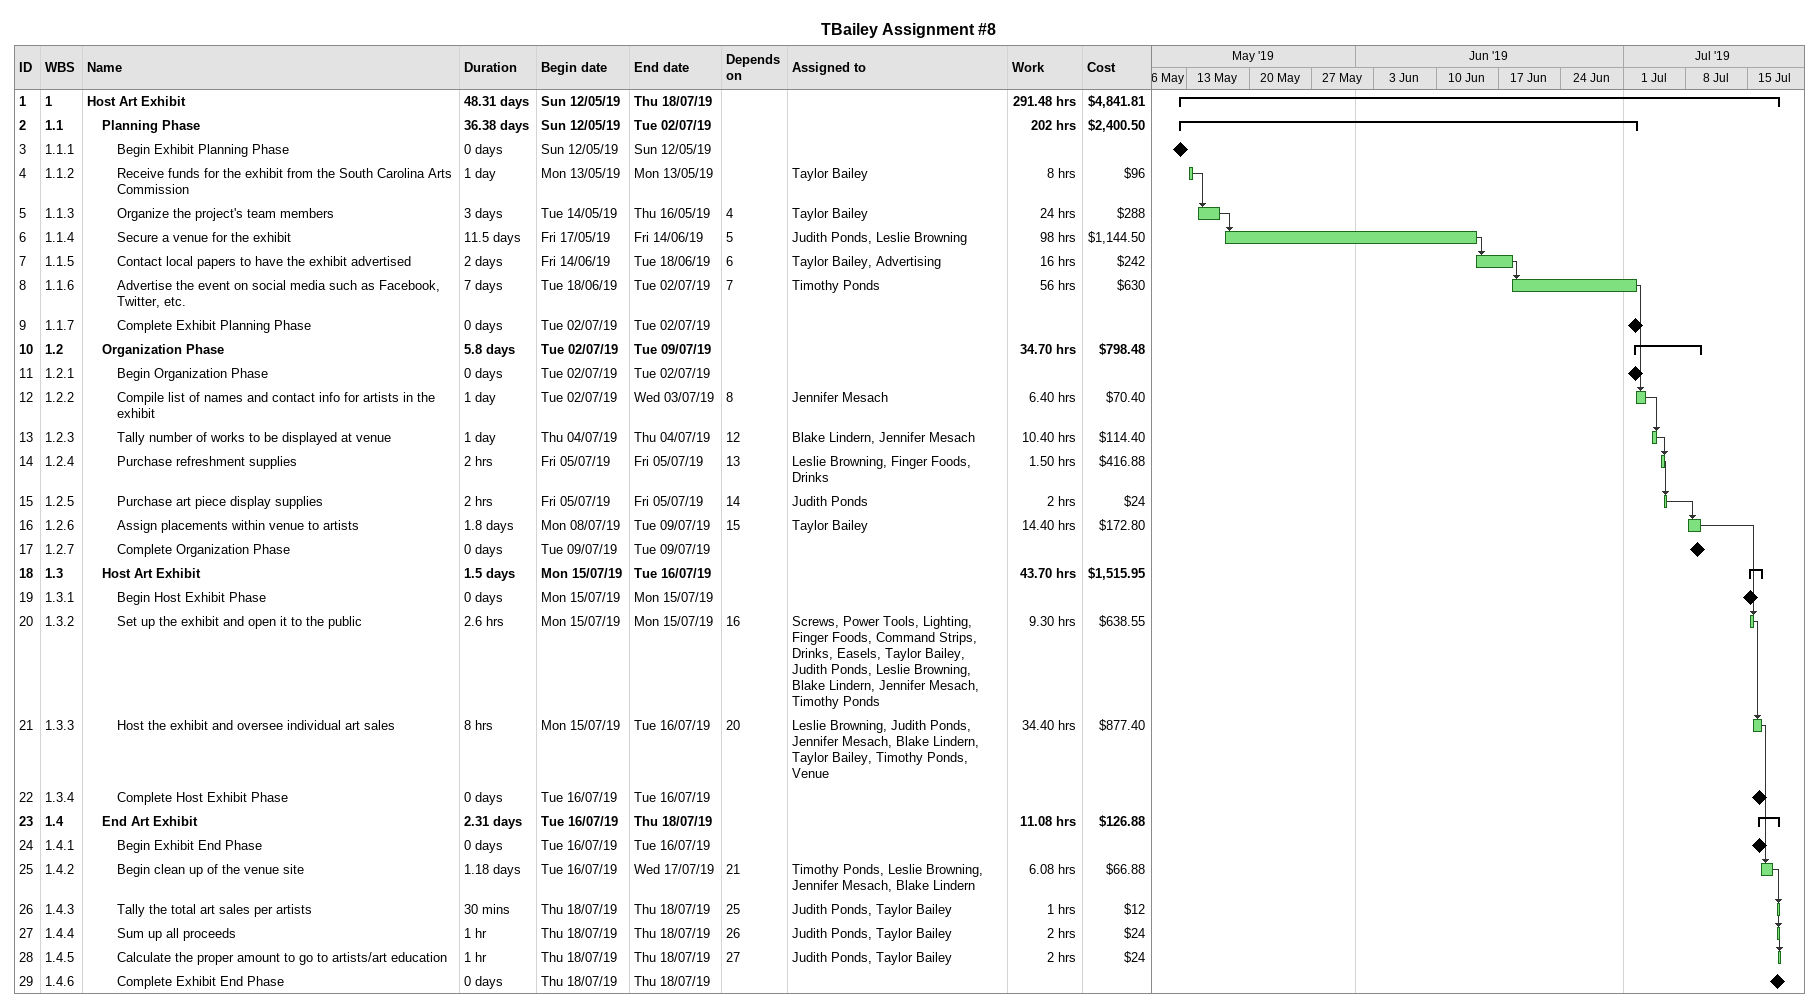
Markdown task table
TBailey Assignment #8

| ID | WBS | Task | Duration | Start | Finish | Predecessors | Resources | Work (h) | Cost ($) |
|---|---|---|---|---|---|---|---|---|---|
| 1 | 1 | **Host Art Exhibit** | 48.31d | 2019-05-12 | 2019-07-18 |  |  | 291.48 | 4841.81 |
| 2 | 1.1 | **Planning Phase** | 36.38d | 2019-05-12 | 2019-07-02 |  |  | 202 | 2400.50 |
| 3 | 1.1.1 | Begin Exhibit Planning Phase | 0d | 2019-05-12 | 2019-05-12 |  |  |  |  |
| 4 | 1.1.2 | Receive funds for the exhibit from the South Carolina Arts Commission | 1d | 2019-05-13 | 2019-05-13 |  | Taylor Bailey | 8 | 96 |
| 5 | 1.1.3 | Organize the project's team members | 3d | 2019-05-14 | 2019-05-16 | 4 | Taylor Bailey | 24 | 288 |
| 6 | 1.1.4 | Secure a venue for the exhibit | 11.5d | 2019-05-17 | 2019-06-14 | 5 | Judith Ponds, Leslie Browning | 98 | 1144.50 |
| 7 | 1.1.5 | Contact local papers to have the exhibit advertised | 2d | 2019-06-14 | 2019-06-18 | 6 | Taylor Bailey, Advertising | 16 | 242 |
| 8 | 1.1.6 | Advertise the event on social media such as Facebook, Twitter, etc. | 7d | 2019-06-18 | 2019-07-02 | 7 | Timothy Ponds | 56 | 630 |
| 9 | 1.1.7 | Complete Exhibit Planning Phase | 0d | 2019-07-02 | 2019-07-02 |  |  |  |  |
| 10 | 1.2 | **Organization Phase** | 5.8d | 2019-07-02 | 2019-07-09 |  |  | 34.70 | 798.48 |
| 11 | 1.2.1 | Begin Organization Phase | 0d | 2019-07-02 | 2019-07-02 |  |  |  |  |
| 12 | 1.2.2 | Compile list of names and contact info for artists in the exhibit | 1d | 2019-07-02 | 2019-07-03 | 8 | Jennifer Mesach | 6.40 | 70.40 |
| 13 | 1.2.3 | Tally number of works to be displayed at venue | 1d | 2019-07-04 | 2019-07-04 | 12 | Blake Lindern, Jennifer Mesach | 10.40 | 114.40 |
| 14 | 1.2.4 | Purchase refreshment supplies | 2h | 2019-07-05 | 2019-07-05 | 13 | Leslie Browning, Finger Foods, Drinks | 1.50 | 416.88 |
| 15 | 1.2.5 | Purchase art piece display supplies | 2h | 2019-07-05 | 2019-07-05 | 14 | Judith Ponds | 2 | 24 |
| 16 | 1.2.6 | Assign placements within venue to artists | 1.8d | 2019-07-08 | 2019-07-09 | 15 | Taylor Bailey | 14.40 | 172.80 |
| 17 | 1.2.7 | Complete Organization Phase | 0d | 2019-07-09 | 2019-07-09 |  |  |  |  |
| 18 | 1.3 | **Host Art Exhibit** | 1.5d | 2019-07-15 | 2019-07-16 |  |  | 43.70 | 1515.95 |
| 19 | 1.3.1 | Begin Host Exhibit Phase | 0d | 2019-07-15 | 2019-07-15 |  |  |  |  |
| 20 | 1.3.2 | Set up the exhibit and open it to the public | 2.6h | 2019-07-15 | 2019-07-15 | 16 | Screws, Power Tools, Lighting, Finger Foods, Command Strips, Drinks, Easels, Taylor Bailey, Judith Ponds, Leslie Browning, Blake Lindern, Jennifer Mesach, Timothy Ponds | 9.30 | 638.55 |
| 21 | 1.3.3 | Host the exhibit and oversee individual art sales | 8h | 2019-07-15 | 2019-07-16 | 20 | Leslie Browning, Judith Ponds, Jennifer Mesach, Blake Lindern, Taylor Bailey, Timothy Ponds, Venue | 34.40 | 877.40 |
| 22 | 1.3.4 | Complete Host Exhibit Phase | 0d | 2019-07-16 | 2019-07-16 |  |  |  |  |
| 23 | 1.4 | **End Art Exhibit** | 2.31d | 2019-07-16 | 2019-07-18 |  |  | 11.08 | 126.88 |
| 24 | 1.4.1 | Begin Exhibit End Phase | 0d | 2019-07-16 | 2019-07-16 |  |  |  |  |
| 25 | 1.4.2 | Begin clean up of the venue site | 1.18d | 2019-07-16 | 2019-07-17 | 21 | Timothy Ponds, Leslie Browning, Jennifer Mesach, Blake Lindern | 6.08 | 66.88 |
| 26 | 1.4.3 | Tally the total art sales per artists | 30min | 2019-07-18 | 2019-07-18 | 25 | Judith Ponds, Taylor Bailey | 1 | 12 |
| 27 | 1.4.4 | Sum up all proceeds | 1h | 2019-07-18 | 2019-07-18 | 26 | Judith Ponds, Taylor Bailey | 2 | 24 |
| 28 | 1.4.5 | Calculate the proper amount to go to artists/art education | 1h | 2019-07-18 | 2019-07-18 | 27 | Judith Ponds, Taylor Bailey | 2 | 24 |
| 29 | 1.4.6 | Complete Exhibit End Phase | 0d | 2019-07-18 | 2019-07-18 |  |  |  |  |
